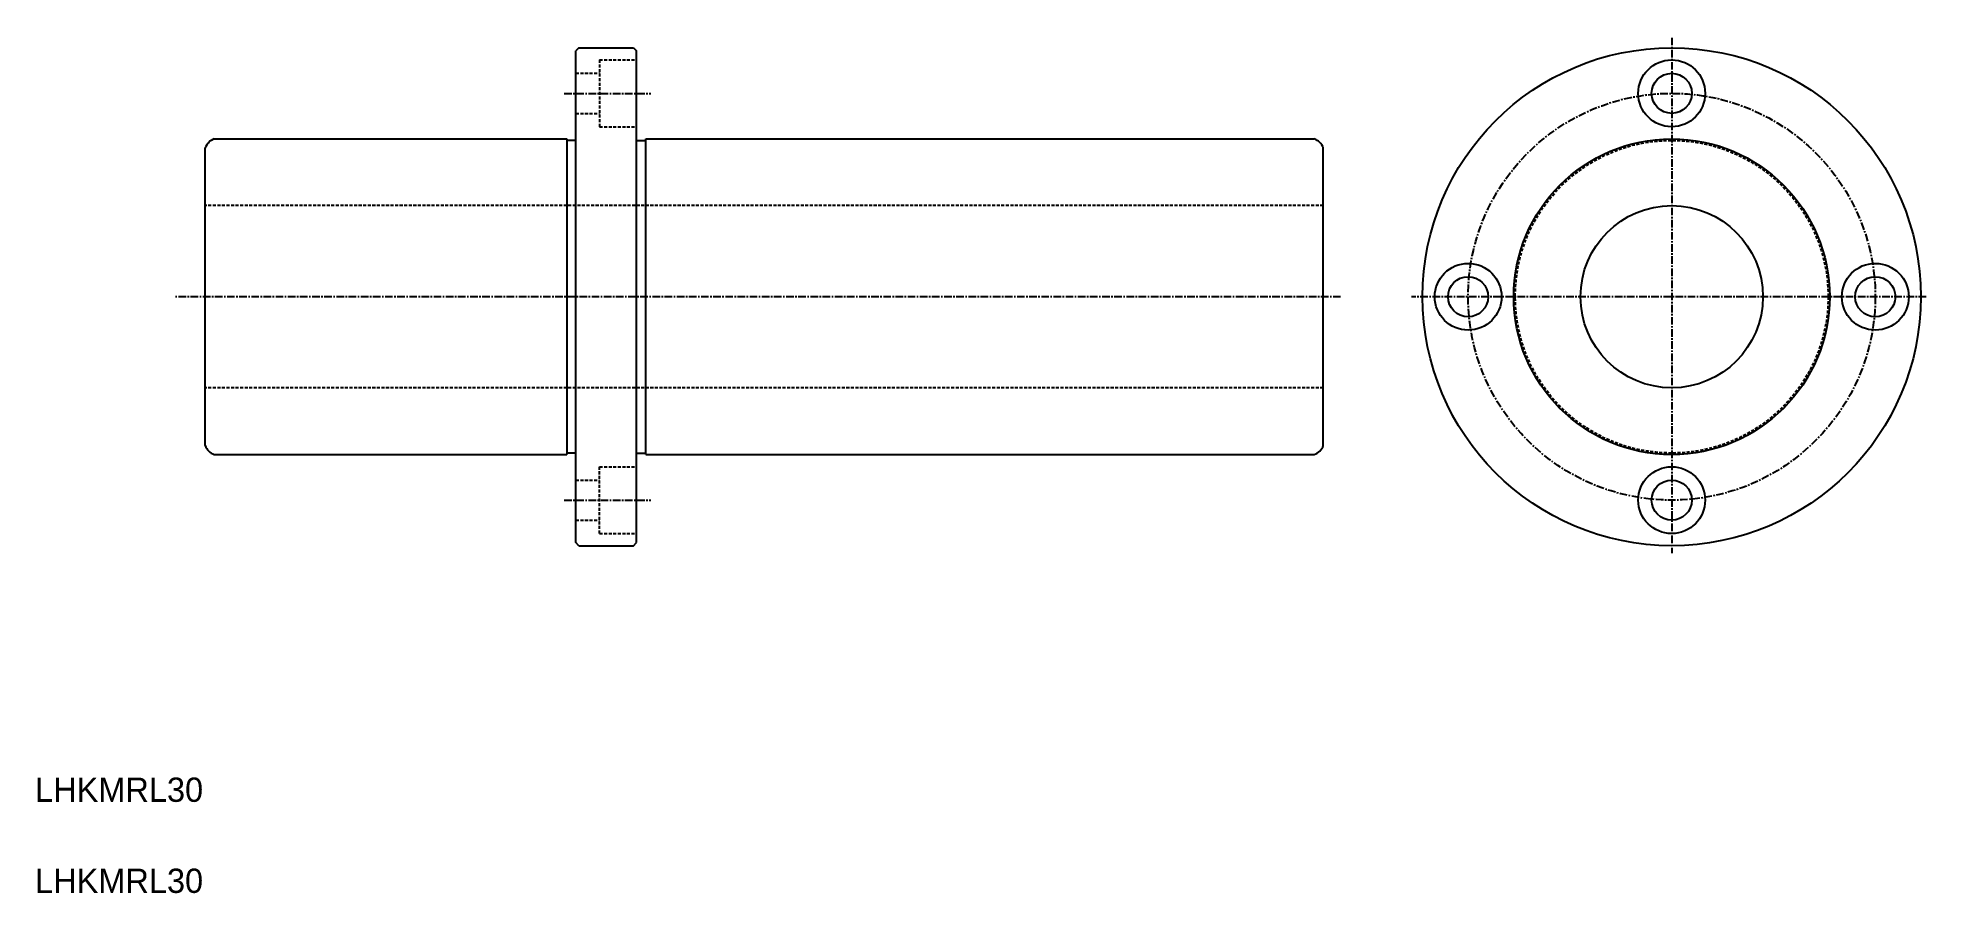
# Model space of a CAD drawing. Extents: x 10 to 321, y 10 to 151.
import ezdxf

# ---------------------------------------------------------------- set-up
doc = ezdxf.new("R2010")
doc.units = 0
doc.linetypes.add('CENTER', pattern=[2, 1.25, -0.25, 0.25, -0.25])
doc.linetypes.add('DASHED', pattern=[0.75, 0.5, -0.25])
doc.layers.get('0').update_dxf_attribs({"linetype": 'CONTINUOUS'})
doc.layers.add('CENTER', color=1, linetype='CENTER')

msp = doc.modelspace()

# ---------------------------------------------------------------- linework, layer by layer
at = {"color": 7, "linetype": 'CONTINUOUS'}
for p, q in [((99.49, 149.19), (98.99, 148.69)), ((99.49, 149.19), (108.49, 149.19)), ((108.49, 149.19), (108.99, 148.69)), ((98.99, 67.69), (98.99, 148.69)), ((108.99, 67.69), (108.99, 148.69)), ((39.49, 134.19), (97.49, 134.19)), ((97.49, 134.19), (97.49, 82.19)), ((98.99, 133.94), (97.49, 133.94)), ((108.99, 133.94), (110.49, 133.94)), ((110.49, 134.19), (220.5, 134.19)), ((110.49, 82.19), (110.49, 134.19)), ((37.99, 83.68), (37.99, 132.69)), ((221.99, 83.68), (221.99, 132.69)), ((39.49, 82.19), (97.49, 82.19)), ((98.99, 82.44), (97.49, 82.44)), ((108.99, 82.44), (110.49, 82.44)), ((110.49, 82.19), (220.5, 82.19)), ((99.49, 67.19), (98.99, 67.69)), ((99.49, 67.19), (108.49, 67.19)), ((108.49, 67.19), (108.99, 67.69))]:
    msp.add_line(p, q, dxfattribs=at)
at = {"color": 3, "linetype": 'DASHED'}
for p, q in [((102.89, 147.19), (102.89, 136.19)), ((102.89, 147.19), (108.99, 147.19)), ((98.99, 144.99), (102.89, 144.99)), ((98.99, 138.39), (102.89, 138.39)), ((102.89, 136.19), (108.99, 136.19)), ((221.99, 123.19), (37.99, 123.19)), ((221.99, 93.19), (37.99, 93.19)), ((98.99, 77.99), (102.89, 77.99)), ((102.89, 69.19), (102.89, 80.19)), ((102.89, 80.19), (108.99, 80.19)), ((98.99, 71.39), (102.89, 71.39)), ((102.89, 69.19), (108.99, 69.19))]:
    msp.add_line(p, q, dxfattribs=at)
at = {"color": 7, "linetype": 'CONTINUOUS'}
for centre, radius in [((279.32, 108.19), 41), ((279.32, 141.69), 5.5), ((279.32, 141.69), 3.3), ((279.32, 108.19), 26), ((279.32, 108.19), 15), ((245.82, 108.19), 5.5), ((312.82, 108.19), 5.5), ((245.82, 108.19), 3.3), ((312.82, 108.19), 3.3), ((279.32, 74.69), 5.5), ((279.32, 74.69), 3.3)]:
    msp.add_circle(centre, radius, dxfattribs=at)
at = {"color": 3, "linetype": 'DASHED'}
msp.add_circle((279.32, 108.19), 25.75, dxfattribs=at)
at = {"color": 7, "linetype": 'CONTINUOUS'}
for centre, start, end in [((40.34, 131.84), 109.9484, 160.0516), ((219.64, 131.84), 19.9484, 70.0516), ((40.34, 84.54), 199.9484, 250.0516), ((219.64, 84.54), 289.9484, 340.0516)]:
    msp.add_arc(centre, 2.5, start, end, dxfattribs=at)
at = {"layer": 'CENTER', "color": 1, "linetype": 'CENTER'}
for p, q in [((279.32, 150.85), (279.32, 65.95)), ((97.07, 141.69), (111.34, 141.69)), ((224.84, 108.19), (33.09, 108.19)), ((321.2, 108.19), (236.52, 108.19)), ((97.07, 74.69), (111.34, 74.69))]:
    msp.add_line(p, q, dxfattribs=at)
msp.add_circle((279.32, 108.19), 33.5, dxfattribs=at)

# ---------------------------------------------------------------- texts
at = {"color": 7, "linetype": 'CONTINUOUS'}
for p in [(10, 25), (10, 10)]:
    msp.add_text('LHKMRL30', height=4, dxfattribs=at).set_placement(p)

doc.saveas('drawing.dxf')
